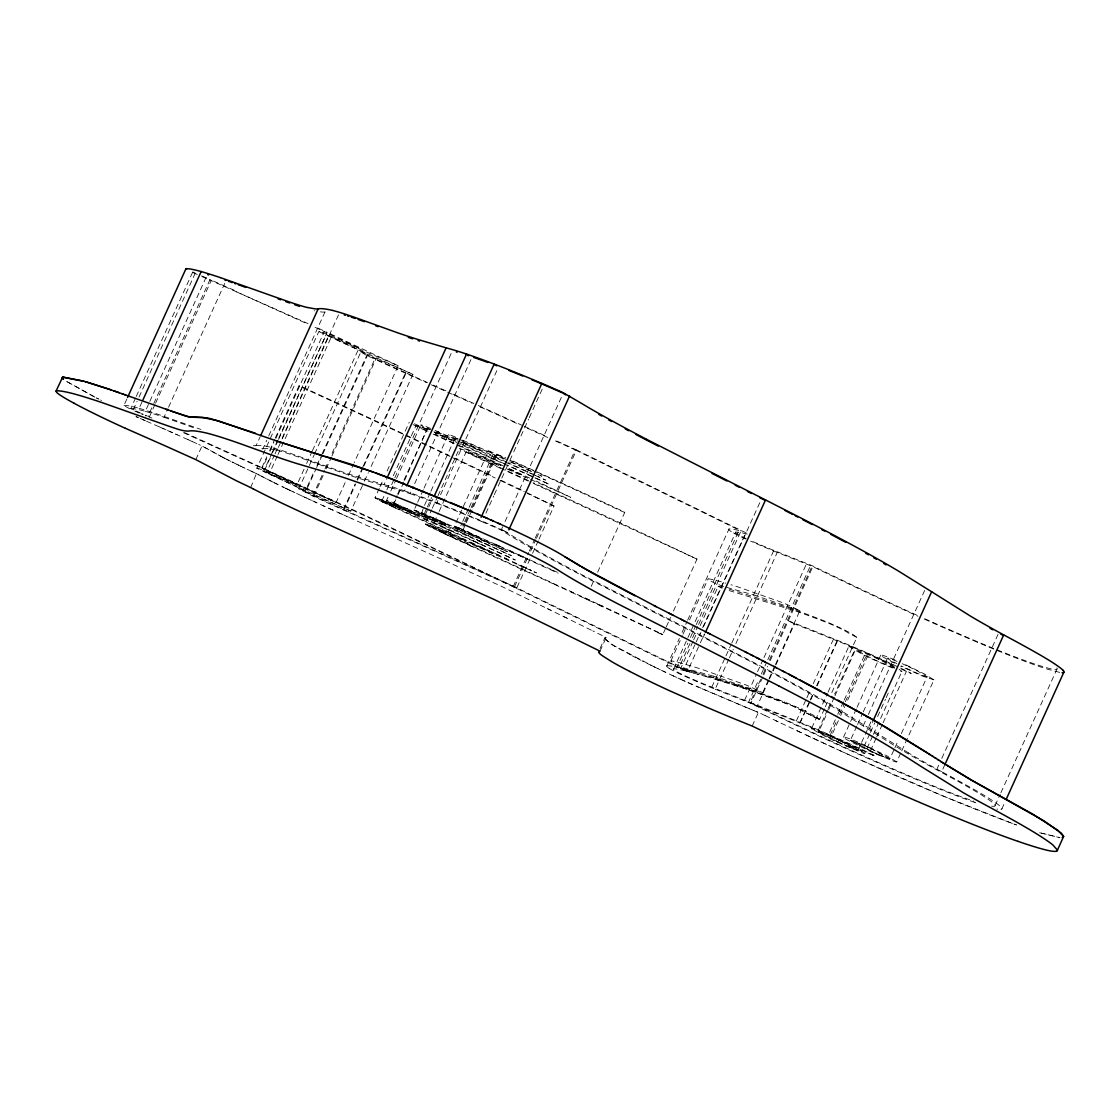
<?xml version="1.0" encoding="UTF-8"?>
<svg xmlns="http://www.w3.org/2000/svg" width="1120" height="1120" viewBox="0 0 1120 1120"><rect width="100%" height="100%" fill="white"/><g stroke="black" fill="none" stroke-linecap="round" stroke-linejoin="round"><path stroke-width="0.75" stroke-dasharray="5 3.75" d="M313.04 473.914L305.284 491.008L256.788 468.23L318.878 331.408A15.736 1.036 24.4 0 1 319.48 331.436L320.488 331.73M870.73 748.44L889.798 758.884L894.194 749.35M856.842 726.054L850.388 740.418L877.52 754.264M458.234 528.836L454.314 526.414L488.586 450.842L505.932 457.898M445.564 534.282L433.72 528.696A11.69 0.77 24.4 0 1 430.934 527.366L425.166 524.006L431.592 509.838M438.018 495.684L459.438 448.462L465.094 450.352A45.052 2.982 24.4 0 1 470.162 452.41L476.658 455.112A57.372 3.808 24.4 0 1 480.424 456.75L500.878 465.752M872.648 735.966L864.752 753.48A14.938 0.994 24.4 0 1 863.128 753.172L834.876 741.132A44.128 2.926 24.4 0 1 825.958 736.834L811.496 728.616L827.344 693.7M899.094 669.214L901.978 671.412A14.938 0.994 24.4 0 1 900.354 671.104L899.332 670.782M419.902 513.534L414.064 510.188L416.92 503.832M424.06 488.082L448.336 434.574L450.772 435.204A12.978 0.854 24.4 0 1 452.606 435.904L458.332 438.256M597.618 572.236L624.75 512.428L622.37 511.07A121.002 8.022 24.4 0 0 603.862 502.376A451.92 29.946 24.4 0 0 529.69 468.594L510.104 459.774M599.998 651.168L606.2 637.49L604.772 638.106L605.612 639.59L614.124 645.75L655.242 667.38M126.826 399.084L123.914 405.538L129.92 408.884A13.804 0.91 24.4 0 0 132.566 410.116M140.602 413.098L130.774 408.618L135.59 397.936M136.276 396.41L192.808 271.796A199.416 13.216 24.4 0 1 194.614 271.852M133.238 409.878L137.116 401.324M139.048 397.054L195.286 273.098L197.12 273.896M123.998 405.426A207.326 13.734 24.4 0 1 139.132 408.338L142.996 399.784M130.76 408.576A199.416 13.216 24.4 0 1 145.306 411.362L149.184 402.808M149.828 401.394L206.052 277.438M151.844 407.778L147.966 416.332L153.636 418.81M153.79 403.508L210.014 279.552L236.222 291.172M154.938 404.558L149.128 417.382L145.432 415.772M155.596 403.144L211.176 280.602L308.084 323.638M145.306 411.362L146.748 411.782A289.996 19.222 24.4 0 1 164.01 417.256L167.888 408.716M168.532 407.288L224.77 283.332M195.818 459.634L202.02 445.956L198.716 444.458M253.358 445.662A264.908 17.556 24.4 0 0 256.102 445.676L259.98 437.122M261.758 448.868A273.266 18.116 24.4 0 0 262.906 448.812L266.784 440.272M268.716 435.988L324.94 312.032A294.616 19.53 24.4 0 1 325.948 311.85M250.684 487.508L256.41 473.606M514.752 587.356L396.298 530.698A744.044 49.308 24.4 0 0 264.936 469.56L261.772 467.866L266.784 456.792M269.64 450.506L274.666 439.432M275.366 437.878L298.998 385.77L302.68 387.184A751.422 49.798 24.4 0 1 435.358 448.938L449.162 455.476M304.038 469.224L296.926 484.904L273.07 473.62A70.266 4.662 24.4 0 1 266.14 470.274A30.016 1.988 24.4 0 1 262.262 468.342L267.456 456.946M270.032 451.248L273.91 442.708M275.856 438.424L324.324 331.576L312.494 326.186M362.502 485.492L350.868 511.126L289.156 483.168A326.396 21.63 24.4 0 1 280.56 479.234L263.648 471.352L271.922 453.124M272.048 452.83L277.788 440.188M278.81 437.92L326.298 334.642L398.174 365.75L354.228 462.63M256.788 468.23L256.844 468.188A15.736 1.036 24.4 0 1 257.432 468.216L258.454 468.51A12.334 0.812 24.4 0 1 264.348 470.806L270.284 457.688M272.748 452.284L277.928 440.888M278.572 439.46L327.152 332.318L315.028 326.788M263.718 471.282L266.63 472.346L274.386 455.252M275.03 453.824L278.264 446.712M282.142 438.158L328.678 335.566M262.906 448.812A294.616 19.53 24.4 0 1 277.074 450.296L280.952 441.756M282.24 438.9L338.478 314.944M277.34 455.952L269.584 473.046L267.274 472.052A32.998 2.184 24.4 0 0 264.348 470.806M277.984 454.524L331.632 336.266M306.614 463.526L311.794 452.13M312.438 450.702L358.974 348.124L335.118 336.84A70.266 4.662 24.4 0 1 328.188 333.494A30.016 1.988 24.4 0 1 324.31 331.562M689.92 643.552L678.93 667.772L513.184 586.684L343.882 510.146A160.566 10.64 24.4 0 1 312.704 495.964L298.76 488.838L314.272 454.636M314.622 453.88L360.808 352.058L365.806 354.942M316.918 465.36L320.782 456.806M322.084 453.964L367.318 354.228L319.018 331.688M706.706 676.746L687.428 671.342L514.5 586.726L343.546 509.446A152.712 10.122 24.4 0 1 313.838 495.936L305.606 491.89L315.938 469.084M316.638 467.572L322.154 455.406M322.84 453.894L367.654 355.11L389.606 364.21A232.512 15.414 24.4 0 1 400.918 369.096L412.916 374.36L370.902 466.97M312.704 495.964L324.338 470.316M324.982 468.902L328.216 461.776M332.094 453.222L374.752 359.184L366.128 355.096M313.838 495.936L323.526 474.572M326.116 468.86L331.282 457.464M331.926 456.05L375.872 359.156L367.654 355.11M271.292 474.348L336.126 502.516L345.828 481.152M348.404 475.454L353.584 464.058M343.546 509.446L355.18 483.798M357.112 479.528L362.278 468.132M362.936 466.704L405.58 372.666L427.56 382.578M343.882 510.146L355.516 484.498M357.462 480.228L363.272 467.404M363.916 465.976L405.93 373.366L426.496 382.634M364.448 481.208L368.326 472.668M379.26 488.334L374.976 497.826L381.206 501.382M379.974 486.766L383.544 478.898M387.114 471.016L409.248 422.226M256.088 445.676A301.532 19.978 24.4 0 1 270.62 447.202L276.122 448.728A167.832 11.116 24.4 0 1 298.886 456.372L336.196 469.798A324.758 21.518 24.4 0 0 357.686 476.812L384.062 484.61L387.94 476.056M389.704 504.854L381.836 500.92L386.12 491.47M386.834 489.902L390.404 482.034M393.26 475.734L416.108 425.376L421.358 427.28A74.172 4.914 24.4 0 1 429.254 430.654M277.074 450.296L282.226 451.738A160.062 10.612 24.4 0 1 303.996 459.046L341.698 472.612A332.22 22.022 24.4 0 0 363.692 479.794L390.306 487.648L394.184 479.094M394.828 477.68L452.354 350.868M387.968 497.308L386.54 500.444A12.992 0.868 24.4 0 1 393.834 502.95L394.856 503.384M390.824 491.008L395.822 479.99M396.536 478.422L420.812 424.9M411.418 512.218L393.358 503.636L396.914 495.74M397.628 494.158L401.198 486.29M404.054 479.99L427.616 428.05L429.646 428.652M402.024 507.878L393.876 503.972L397.446 496.104M398.16 494.536L403.872 481.95M404.586 480.368L427.63 428.092M384.062 484.61L390.698 486.472A258.356 17.122 24.4 0 1 404.488 490.826L407.078 485.128M390.306 487.648L396.802 489.482A249.452 16.534 24.4 0 1 410.116 493.682L413.35 486.556M414.652 483.7L471.52 358.33M417.634 502.25L423.346 489.664M468.818 536.018L421.512 513.646L423.78 506.94M424.494 505.358L430.206 492.772M430.92 491.19L455.196 437.682L458.052 438.774M445.466 525.154L423.78 514.836L426.636 508.536M427.35 506.954L431.634 497.518M423.78 514.836L420.924 513.226L425.208 514.864L428.064 508.564M428.778 506.996L432.348 499.128M404.488 490.826A217.434 14.406 24.4 0 1 432.124 500.822L433.412 497.966M432.306 508.27L437.304 497.252M410.116 493.682A209.118 13.86 24.4 0 1 436.688 503.286L439.264 497.588M440.566 494.746L498.078 367.934M442.89 532.462L432.012 527.128L438.438 512.96M439.152 511.392L466.284 451.584L500.948 466.34M438.914 520.282L459.172 529.326L462.028 523.026M462.742 521.458L468.454 508.872M469.168 507.29L493.444 453.782A18.97 1.26 24.4 0 1 492.198 453.124A15.904 1.05 24.4 0 1 490.77 452.34L489.09 451.318A11.116 0.742 24.4 0 1 488.642 450.954L488.586 450.87M489.16 543.158L461.16 529.494L464.016 523.194M464.73 521.626L470.442 509.04M471.156 507.458L495.432 453.95L503.552 457.394M504.014 550.116L461.16 529.494L462.098 529.816L464.954 523.516M465.668 521.948L469.238 514.08M472.094 507.78L496.37 454.272M462.756 530.46L465.612 524.16M466.326 522.592L497.028 454.916L495.432 453.95M436.688 503.286A142.366 9.436 24.4 0 1 482.062 521.71L483.35 518.854M485.94 513.156L493.696 496.062M494.34 494.634L497.574 487.508M498.218 486.08L509.208 461.86M509.852 460.432L513.086 453.32M513.73 451.892L528.598 419.118M529.242 417.69L542.808 387.772M991.62 806.162A116.27 7.7 24.4 0 0 993.832 803.67A173.264 11.48 24.4 0 0 969.374 787.752A345.618 22.904 24.4 0 0 936.628 769.776A308.21 20.426 24.4 0 1 896.126 746.648L830.872 705.684A362.404 24.024 24.4 0 0 789.572 682.262A507.5 33.628 24.4 0 0 740.614 656.376L597.548 583.548A330.33 21.896 24.4 0 1 525.224 544.642A317.772 21.056 24.4 0 1 501.186 530.054L503.762 524.356M505.064 521.5L561.932 396.116M513.184 586.684L528.696 552.496M529.34 551.068L534.52 539.672M535.164 538.244L575.232 449.904L552.986 439.866M514.5 586.726L528.066 556.808M530.656 551.11L535.822 539.714M536.466 538.286L576.548 449.96L553.42 439.502M184.562 432.614L265.454 469.252A751.422 49.798 24.4 0 1 398.132 530.992L516.698 588.056L531.86 554.904M532.574 553.322L538.3 540.694M539.014 539.112L554.05 505.974L527.282 492.856M591.192 586.404L594.762 578.536M600.04 648.508L604.856 637.868L606.2 637.49L592.816 630.896M665.602 628.348L662.746 634.634L661.626 633.92M666.316 626.766L670.6 617.33M673.456 611.03L697.018 559.09L632.786 528.724A634.144 42.028 24.4 0 0 605.864 516.194L533.036 482.72M666.946 665.784L679.35 638.428M682.108 632.352L686.938 621.712M687.624 620.2L728.98 529.004A166.936 11.06 24.4 0 1 738.92 530.53L740.978 530.992L698.32 625.03M670.88 660.968L682.332 635.712M683.046 634.144L686.63 626.248M689.486 619.934L708.106 578.9M673.456 669.466L735.756 532.154A158.886 10.528 24.4 0 1 745.332 533.624L747.502 534.114M666.96 665.798A166.936 11.06 24.4 0 1 676.886 667.31L687.848 643.09M690.438 637.392L695.604 625.982M696.262 624.568L738.906 530.53M692.51 637.854L697.676 626.458M692.986 641.424L680.82 668.248L683.816 669.886M693.7 639.842L697.284 631.96M700.14 625.646L718.284 586.194A442.526 29.33 24.4 0 1 722.568 587.3M873.04 754.88L873.95 755.524L871.99 754.348A82.18 5.446 24.4 0 0 830.228 735.028A99.75 6.608 24.4 0 0 796.376 720.874A461.958 30.618 24.4 0 0 750.19 702.492L711.76 687.176A64.61 4.284 24.4 0 1 686.014 676.242A11.256 0.742 24.4 0 1 675.71 671.132A30.128 2.002 24.4 0 1 673.708 668.934A158.886 10.528 24.4 0 1 683.284 670.39L694.918 644.756M696.22 641.9L700.098 633.346M702.674 627.648L745.332 533.624M699.58 635.376L700.868 632.52M703.458 626.822L760.34 501.452M683.284 670.39L687.428 671.342L699.062 645.694M700.35 642.838L704.228 634.298M703.5 636.692L704.788 633.85M711.76 687.176L725.326 657.258M725.984 655.83L731.15 644.434M731.794 643.006L773.808 550.396L812.224 565.712A396.886 26.306 24.4 0 0 881.776 599.032A185.038 12.264 24.4 0 0 918.372 615.874M669.172 668.36A19.348 1.288 24.4 0 0 686.658 677.082A72.45 4.802 24.4 0 0 715.162 689.178L728.77 659.274M729.414 657.86L733.292 649.306M735.882 643.608L777.252 552.426L812.868 566.622A405.034 26.838 24.4 0 0 880.222 598.864L886.648 601.86A193.62 12.838 24.4 0 0 917.98 616.238M744.576 700.266L756.21 674.618M757.512 671.762L762.678 660.366M763.966 657.524L806.624 563.486M715.204 689.206L748.426 702.45L758.772 679.658M761.348 673.96L766.528 662.564M767.816 659.708L810.474 565.67M760.648 679.406L750.19 702.492L748.86 702.142L754.348 704.802A454.426 30.114 24.4 0 1 799.792 722.89L799.96 722.96M762.986 674.282L766.472 666.582M769.384 660.17L812.224 565.712M748.426 702.45L750.82 703.402L762.454 677.754M763.742 674.912L767.62 666.358M770.21 660.66L812.868 566.622M713.216 676.088A175.126 11.606 24.4 0 1 718.872 677.852L762.664 692.72L768.39 680.092M769.104 678.51L774.83 665.896M775.544 664.314L799.89 610.652L788.55 605.234A23.814 1.582 24.4 0 0 782.922 602.784L737.394 586.726A659.96 43.736 24.4 0 0 731.01 584.752M768.908 680.302L757.274 705.95L750.19 702.492A396.886 26.306 24.4 0 0 819.728 735.812A185.038 12.264 24.4 0 0 918.876 779.94A129.542 8.582 24.4 0 0 969.514 799.694A150.234 9.954 24.4 0 0 974.078 801.248M769.482 679.014L775.306 666.19M775.88 664.916L794.5 623.882A454.426 30.114 24.4 0 1 837.018 640.822L837.27 640.92M752.192 726.054L758.394 712.376L766.864 716.436M796.376 720.874L805.686 700.364M806.848 697.788L810.334 690.102M813.246 683.69L833.602 638.806A99.75 6.608 24.4 0 1 867.468 652.96A82.18 5.446 24.4 0 1 909.216 672.28L911.218 673.442L906.36 671.496A74.648 4.942 24.4 0 0 899.668 668.262M799.82 722.904L809.102 702.38M810.264 699.804L813.75 692.118M816.662 685.706L837.074 640.85M800.044 722.988L809.536 702.548M810.698 699.986L814.198 692.286M817.096 685.888L837.466 641.004A92.218 6.118 24.4 0 1 865.69 652.75L868.602 654.01A74.648 4.942 24.4 0 1 895.02 666.05M828.058 692.118L848.82 646.352L851.55 646.926A15.456 1.022 24.4 0 1 854.518 648.004L855.4 648.354L834.638 694.12M819.616 719.362L818.748 718.816L819.616 719.432L824.642 708.372M825.356 706.804L828.926 698.908M831.796 692.594L856.856 637.364L854.07 635.348A21.322 1.414 24.4 0 0 841.176 628.362A21.322 1.414 24.4 0 0 822.08 620.06A150.948 10.01 24.4 0 0 790.02 608.216L730.338 589.456A442.526 29.33 24.4 0 0 728.728 589.008M827.47 709.898L818.174 730.422L817.292 730.072A15.456 1.022 24.4 0 0 814.324 728.994L811.594 728.42M828.184 708.33L831.768 700.434M838.25 742.154L818.552 732.004L827.862 711.48M828.576 709.912L834.302 697.284M835.016 695.702L855.554 649.46L872.62 656.474M849.688 744.856A47.796 3.164 24.4 0 0 840.364 740.32L828.464 734.818L837.046 715.876M837.76 714.294L843.486 701.68M844.214 700.098L865.69 652.75L877.59 658.252A47.796 3.164 24.4 0 1 886.914 662.788L894.796 666.834M830.228 735.028L837.214 719.642M839.538 714.518L844.2 704.256M845.362 701.694L867.468 652.96M838.362 720.692L831.376 736.078A92.218 6.118 24.4 0 0 800.226 723.072L800.226 723.072M840.686 715.568L844.76 706.594M847.658 700.182L868.602 654.01M843.486 737.212L849.926 723.016M850.654 721.434L856.38 708.806M857.094 707.224L880.712 655.144M857.556 724.472L862.568 713.426M863.282 711.844L887.628 658.182M863.226 725.858L867.104 717.304M868.392 714.462L924.63 590.506M870.898 721.882L857.962 750.372M908.516 752.934L869.582 728.518L873.46 719.964M869.736 733.922L861.854 751.282L864.766 753.326M870.45 732.34L874.748 722.876M877.604 716.562L885.486 699.202M886.2 697.62L889.784 689.738M873.362 734.384L901.992 671.258M876.12 738.178L869.134 753.564L871.766 754.754M876.694 736.89L882.518 724.066M883.092 722.778L906.36 671.496M894.908 747.768L898.492 739.886M901.348 733.572L927.122 676.746L918.386 671.538A35.35 2.338 24.4 0 0 908.222 666.498M896.728 761.922L887.138 755.986L862.932 744.296A23.618 1.568 24.4 0 0 845.334 737.366A23.618 1.568 24.4 0 0 847.728 740.166L873.236 752.864L895.048 761.754L896.728 761.922L901.026 752.444M901.74 750.876L933.954 679.854L924.364 673.918L903.7 663.824M936.628 769.776L940.506 761.222M941.794 758.38L998.018 634.424M944.902 764.554L941.682 771.68A353.472 23.422 24.4 0 1 975.044 790.006A181.16 12.012 24.4 0 1 1000.58 806.624A125.286 8.302 24.4 0 1 1000.986 809.382M995.12 805.448L1000.174 794.318M1000.902 792.722L1057.168 668.668M1001.798 809.046L1005.396 801.094M604.856 637.868C610.638 646.296 622.692 649.698 631.204 655.284M876.456 753.788L850.36 740.32L865.214 745.864M385.91 503.062L381.836 500.92L388.052 503.244M848.82 646.352L863.184 654.766A44.128 2.926 24.4 0 0 872.102 659.064L895.048 669.172M430.542 518.686L414.05 510.16L421.694 512.806M360.822 351.974L367.318 354.228M298.774 488.754L305.284 491.008M381.836 500.92L393.988 505.764M393.876 503.972L430.388 519.582M889.798 758.884L871.5 748.804M933.954 679.854L922.922 676.27L900.634 666.148M680.834 668.234L686.084 669.578M696.934 559.104L529.704 481.74M850.402 740.25L868.126 747.208M434.056 528.29L432.012 527.128L440.902 530.628M458.01 527.534L454.328 526.386L457.926 528.668M414.12 510.09L420.112 512.148M856.716 637.35L847.406 632.478A13.79 0.91 24.4 0 0 839.006 627.9A13.79 0.91 24.4 0 0 826.42 622.44A143.85 9.534 24.4 0 0 795.606 611.058L725.998 589.61M454.454 526.358L459.228 528.024M393.442 503.58L414.386 512.498M624.75 512.428L620.312 510.664A113.792 7.546 24.4 0 0 602.91 502.502A444.85 29.484 24.4 0 0 529.9 469.238L510.272 460.39M553.98 506.002L527.226 493.416M799.89 610.652L756.098 595.784M1059.716 672.406L1047.746 669.242A157.738 10.458 24.4 0 1 1037.036 665.714A137.27 9.1 24.4 0 1 983.416 644.798L977.298 642.222M997.668 809.186L996.898 809.046M461.16 529.494L471.828 534.072M305.606 491.89L327.572 500.99A232.512 15.414 24.4 0 1 338.884 505.876L350.868 511.126M676.872 667.31L678.93 667.772M686.588 671.062L688.086 671.51M688.772 671.678L699.188 674.52M723.618 586.572L714.014 582.834A23.1 1.526 24.4 0 1 709.156 578.942A153.748 10.192 24.4 0 1 719.726 581.434L725.732 583.17M726.726 587.398L750.442 594.02A175.126 11.606 24.4 0 1 756.098 595.784M690.704 670.838L680.82 668.248L686.406 670.992M687.33 671.314L684.068 669.998M686.84 669.774L692.3 671.3M691.502 671.076L739.438 685.776M139.118 408.338L140.644 408.786A298.242 19.768 24.4 0 1 158.354 414.4L200.9 429.436M694.148 671.832L695.198 672.14M894.572 668.206L879.62 662.004A34.832 2.31 24.4 0 1 863.226 654.136L855.778 649.936M696.262 672.448L697.326 672.756M709.254 676.298L714.882 677.964M705.628 676.424L729.19 683.522M698.404 673.078L699.482 673.386M716.436 679.616L747.992 689.598M704.914 675.01L706.006 675.332M432.082 527.114L496.384 555.058M713.216 676.088L683.452 667.856L676.788 664.902A23.1 1.526 24.4 0 1 671.93 661.01A153.748 10.192 24.4 0 1 682.486 663.502L690.984 665.98A659.96 43.736 24.4 0 1 700.168 668.794L745.696 684.852A23.814 1.582 24.4 0 1 751.324 687.302L762.664 692.72M716.058 678.328L717.248 678.692M1039.612 832.748L1059.926 837.662L1038.226 832.314M718.438 679.056L727.118 681.786M731.696 684.306L732.956 684.712M734.258 685.118L735.56 685.538M728.406 682.192L729.694 682.598M736.89 685.958L738.234 686.392M731.052 683.046L732.424 683.48M420.924 513.226L472.85 536.046M733.81 683.928L735.196 684.39M739.578 686.826L740.95 687.274M736.596 684.852L784.854 702.128A21.322 1.414 24.4 0 1 803.95 710.43A21.322 1.414 24.4 0 1 816.844 717.416L818.832 718.872L817.824 718.172M742.336 687.722L756.854 692.608M740.866 686.252L743.778 687.232M745.248 687.722L749.742 689.248M749.434 690.088L793.352 706.174L814.772 717.458M758.38 693.126L792.428 705.796L810.964 715.148M751.268 689.766L784.854 702.128M164.01 417.256L196.196 428.624M1014.496 824.236L1016.526 824.964C941.248 797.216 868.154 763.896 795.466 730.016M1012.424 823.494L944.188 796.46L856.422 758.17M428.428 524.958L425.404 523.978L431.746 526.26M428.652 525.042L429.352 525.308M379.974 499.31L375.2 497.714L382.676 500.402M429.59 525.406L432.362 526.512M414.246 423.752L418.796 425.614A82.488 5.474 24.4 0 1 429.828 430.332M380.184 499.394L381.388 499.87M515.074 587.482L516.53 588.014L513.604 586.866M756.224 711.508L757.68 712.096M458.206 527.604L460.53 528.57M432.054 526.386L432.992 526.764M753.97 710.598L748.426 708.358M753.2 710.29L761.208 713.734M432.67 526.638L433.622 527.016M433.3 526.89L435.554 527.814M872.088 754.88L873.978 755.524L870.352 754.124M746.774 707.686L696.038 686.196M749.252 708.694L688.212 682.71M381.64 499.982L383.726 500.836M436.492 528.206L439.824 529.578M421.05 512.54L429.1 515.97M393.834 502.95L395.696 503.734M435.232 527.674L436.702 528.29M441.504 530.88L458.948 538.454M439.376 529.396L445.046 531.818M459.452 528.108L551.138 569.422M383.46 500.724L389.984 503.482M422.338 513.072L430.57 516.6M385.602 501.62L386.694 502.082M264.18 468.692L261.828 467.838L336.126 502.516M395.052 503.468L396.116 503.916M389.032 503.65L398.006 507.514M266.63 472.346L296.926 484.904M849.184 747.068L857.92 750.372L841.106 743.47M462.098 529.816L558.208 573.23M387.786 502.544L392.21 504.434M848.792 746.9L818.552 732.004M430.612 428.47L428.106 427.406A12.992 0.868 24.4 0 0 420.77 425.026A11.298 0.756 24.4 0 0 426.594 428.316M461.734 529.074L462.728 529.508M395.906 503.832L397.81 504.644M391.09 503.958L396.69 506.38M459.466 439.32L503.86 459.018M425.208 514.864L449.148 525.378M394.982 506.198L400.036 508.396M828.464 734.818L831.376 736.078A74.648 4.942 24.4 0 1 869.134 753.564L870.044 753.998M358.974 348.124L329.322 335.272A32.998 2.184 24.4 0 0 326.396 334.026A12.334 0.812 24.4 0 0 320.516 331.744M462.644 440.104L493.444 453.782M397.208 504.392L403.284 507.038M394.436 505.4L417.074 515.396L414.442 514.178M444.78 531.692L445.872 532.168M826.392 734.454L818.328 731.528L828.968 735.588M429.828 516.278L440.468 520.968M445.592 532.056L452.508 535.08M201.726 275.912L210.014 279.552M197.33 274.554L194.614 273.336A13.804 0.91 24.4 0 1 191.968 272.104L190.834 271.558M201.95 276.57L211.176 280.602M435.106 430.416L458.346 440.678M432.04 517.244L433.524 517.902M397.81 506.87L400.078 507.864M399.028 507.948L431.242 522.256M141.526 413.504L143.36 414.316M145.208 415.114L147.056 415.926M139.286 413.084L132.958 410.298M141.75 414.162L142.674 414.554M142.422 419.454L145.516 420.798M146.468 421.218L162.96 428.442M159.53 426.93L189.084 440.118M879.214 755.006L889.728 758.884L877.94 754.446M436.828 431.732L455.924 440.174M402.668 506.772L406.336 508.396M405.734 508.116L407.82 509.04M451.752 534.744L462.938 539.672M140.28 418.502L144.564 420.392M878.794 754.824L877.1 754.068M457.38 440.818L502.152 460.698M508.2 468.986L522.886 475.51L506.982 468.104M467.488 531.594L468.874 532.21M435.806 518.91L437.36 519.596M406.952 508.662L446.376 526.134L444.388 525.21M461.118 538.874L477.596 546.168M461.524 442.092L480.648 450.59L462.14 441.868M507.136 469.07L529.004 478.772M530.572 479.472L570.724 497.336A295.064 19.558 24.4 0 0 536.046 481.04M722.148 588.308L718.116 586.278M443.576 522.354L445.13 523.04M421.974 515.858L511.322 555.618L452.928 528.64M475.762 545.356L488.614 551.054L478.632 546.42M488.46 551.53L524.524 567.574M163.926 428.876L166.096 429.842M692.524 684.642L670.992 674.842M505.134 462.042L532.154 474.082M535.178 475.412L545.594 480.074L538.076 476.602M424.2 519.12L452.326 531.664M518.42 564.858L536.452 572.894L529.228 569.464M138.852 417.858L135.968 416.584L138.124 417.55M169.89 431.522L172.718 432.782M343.924 515.102L352.114 518.784M236.558 291.872L308.098 324.198M500.066 546.224L494.284 543.634M474.558 535.29L480.312 537.88M495.642 544.782L500.276 546.868M445.298 528.528L480.382 544.25M183.456 432.67L263.69 468.972M175.714 434.126L177.282 434.826M338.492 512.666L346.626 516.306M826.868 734.104L861.854 751.282L851.83 745.934M830.452 736.26L816.34 729.708L811.734 728.994M457.618 528.626L459.172 529.326M456.904 528.85L487.732 542.78M473.382 541.1L515.298 560.014L434.392 522.83M187.53 439.418L193.83 442.26M192.234 441.546L200.368 445.2M341.208 513.884L327.67 507.766M349.37 517.538L500.752 585.998L550.41 610.092M829.332 735.756L834.946 738.332M398.174 365.75L327.152 332.318M433.314 385.168L446.25 391.02M453.39 394.24L476.728 404.796M478.324 405.524L522.76 425.628M524.3 426.328L547.596 436.87M431.382 384.846L446.04 391.468M447.664 392.21L471.954 403.186M480.046 406.84L518.966 424.452M547.75 437.5L524.202 426.832M510.118 461.846L532.546 472.01M509.348 550.41L514.01 552.51M509.544 551.04L514.164 553.126M333.074 510.216L322.266 505.316M683.886 680.764L685.328 681.422M504.112 530.88L501.13 529.48A69.706 4.62 24.4 0 0 479.808 520.17A150.178 9.954 24.4 0 0 432.138 500.822M518.658 554.61L523.306 556.724M518.77 555.212L523.362 557.298M480.55 539.518L507.402 551.712L500.444 548.45M852.026 756.182L838.866 750.204M682.444 680.12L675.262 676.83M538.034 474.516L541.66 476.168L537.488 474.208M865.452 745.976L869.176 747.698M830.816 736.428L837.634 739.592M324.968 506.548L294.574 492.52M532.126 476.448L506.94 464.884M534.926 477.736L549.57 484.456A1064.448 70.546 24.4 0 0 437.36 434.182A74.172 4.914 24.4 0 0 435.33 433.286M454.384 443.31L434.686 434.266M458.934 445.396L505.554 466.886M453.67 443.534L430.864 433.062M456.694 444.934L503.062 466.284M528.444 480.606L505.498 470.078M528.262 481.082L502.166 469.098M314.202 501.62L316.89 502.852M535.052 475.216L508.158 462.798M460.782 443.646L505.442 464.198M529.704 478.1L506.772 467.46M503.972 469.378L490.252 463.036A171.248 11.354 24.4 0 1 469.56 453.32L466.284 451.584M501.634 529.704L503.146 530.418M552.692 570.136L560.378 573.678M476.798 539.7L491.722 546.588M407.302 510.314L441.868 526.274M450.408 532.784L394.996 507.318M446.628 531.048L482.146 547.498M486.962 549.738L499.212 555.394M463.596 542.108L471.226 545.622M469.336 545.314L555.996 585.088M472.234 546.644L449.554 536.158M264.936 469.56L263.956 469.098M308.854 499.156L311.528 500.388M834.498 748.188L804.16 734.118M506.702 462.126L462.434 441.406M456.05 441.476L433.412 430.99M500.724 468.426L489.188 463.092A178.794 11.844 24.4 0 1 467.992 453.152A11.69 0.77 24.4 0 1 459.452 448.546L459.452 448.546M413.63 513.24L421.778 517.02M407.862 511.126L397.838 506.492M406.952 510.706L412.986 513.506M491.792 551.978L494.214 553.084M462.938 539.112L394.646 507.71M395.304 508.018L392.084 506.52M554.316 584.318L572.768 592.844M658.56 633.01L662.69 634.648L599.396 605.234M306.194 497.938L303.534 496.706A80.528 5.334 24.4 0 1 301.56 495.782M433.93 431.788L451.346 439.852L436.618 433.314A82.488 5.474 24.4 0 0 434.35 432.306M399.658 507.332L401.478 508.172M409.682 511.966L410.592 512.386M412.692 513.366L414.736 514.318M479.738 546.378L489.384 550.858M496.636 554.204L506.87 558.964M393.218 506.492L395.584 507.598M461.006 538.216L472.71 543.662M589.582 600.11L448.056 534.898M571.088 592.074L586.11 599.046M454.916 538.65L457.786 539.98M673.834 676.172L652.75 666.162M194.572 272.776L192.836 271.866M395.808 505.526L398.748 506.912M504.322 557.774L524.342 567.154M393.806 506.772L390.278 505.12M470.75 542.738L480.62 547.344M392.714 506.814L389.536 505.33M585.102 598.01L602.966 606.354M589.442 600.6L601.048 606.018M584.444 598.276L591.094 601.37M446.894 534.912L450.898 536.774M256.648 473.718L252.392 471.73M531.72 471.492L509.838 461.188M445.382 525.672L429.87 518.378M439.404 522.872L441.392 523.81M396.62 505.918L395.01 505.148M389.116 504.574L390.866 505.4M382.648 502.096L390.166 505.624M598.528 604.268L661.43 633.822M441.602 531.86L449.372 535.5M445.466 533.68L446.754 534.282M444.234 533.666L448.224 535.528M251.09 471.128L253.036 472.038M438.956 531.174L441.588 532.42M868.392 747.334L871.248 748.678M835.842 738.752L840.448 740.936M251.734 471.422L244.678 468.09M294.91 492.674L292.95 491.764M293.286 491.918L290.066 490.392M801.262 732.746L764.036 715.078M521.878 565.992L531.65 570.612M662.956 671.076L665.588 672.308M429.674 429.8L426.58 428.302M393.442 504.406L395.402 505.344M289.1 489.93L290.542 490.616M454.65 458.094L493.822 476.784M449.974 456.442L433.524 448.63A744.044 49.308 24.4 0 0 302.162 387.492L299.012 385.826M452.704 457.744L495.194 478.016M394.604 504.966L386.596 500.668L393.05 504.224M660.086 633.164L662.648 634.508M383.642 502.558L375.074 497.952M838.082 739.802L843.206 742.266M775.376 720.496L778.232 721.854M240.562 466.13L245.308 468.398M289.576 490.168L285.782 488.348M288.624 489.706L286.72 488.796M501.046 480.256L526.106 492.296M499.968 480.312L523.684 491.708M814.996 717.57L819.462 719.418L811.104 715.26M242.788 467.18L244.048 467.796M657.79 668.598L660.366 669.83M240.94 466.298L234.066 462.98M286.258 488.572L276.892 484.036M424.578 515.83L425.88 516.46M382.41 501.97L381.444 501.508M840.91 741.16L858.018 750.288L843.654 742.49M238 464.898L238.728 465.248M282.296 486.668L283.682 487.34M576.548 449.96L747.096 533.386M575.232 449.904L740.978 530.992M431.074 429.884L428.148 428.428M505.96 459.34L497.028 454.916M794.5 623.882L787.416 620.424A461.958 30.618 24.4 0 1 833.602 638.806M514.654 586.81L515.48 587.216M236.348 464.086L226.828 459.368M412.916 374.36L351.204 346.388A326.396 21.63 24.4 0 1 342.594 342.454L325.682 334.572M547.176 608.524L566.552 617.988M563.318 616.406L594.468 631.708M651.504 665.56L644.952 662.326M275.576 483.392L277.564 484.358M100.674 400.036L101.542 400.47M456.932 439.348L450.716 436.184A11.34 0.756 24.4 0 1 448.406 434.728L448.322 434.616M504.084 530.866L519.512 540.19A316.232 20.958 24.4 0 0 583.646 575.638L737.506 654.066A429.254 28.448 24.4 0 1 745.038 657.958A515.074 34.132 24.4 0 1 794.71 684.222A370.342 24.542 24.4 0 1 836.92 708.148L869.582 728.518M871.99 754.348L872.83 754.768M232.4 462.154L233.506 462.7M274.274 482.748L276.234 483.714M258.804 474.852L274.918 483.07M98.14 398.79L96.474 397.964L98.98 399.21M420.196 513.688L421.414 514.29M430.934 527.366L425.194 524.09M230.748 461.328L229.11 460.516M273.63 482.426L259.462 475.202M642.292 660.996L643.608 661.654M227.64 459.774L228.578 460.25M94.878 397.166L65.422 380.786L95.676 397.558M227.234 459.578L224.434 458.164M894.53 663.124L884.954 658.098A23.618 1.568 24.4 0 1 897.4 661.01M640.99 660.338L637.168 658.392M223.65 457.772L224.826 458.36M222.866 457.38L224.042 457.968M222.488 457.184L202.02 445.956L223.258 457.576M413.056 424.62L420.686 428.316A96.67 6.412 24.4 0 0 428.274 431.872M635.936 657.762L632.352 655.9M505.806 531.734L507.346 532.588M258.972 474.936L258.16 474.516M258.65 474.768L256.9 473.83M515.704 587.342L516.768 587.972M455.196 437.682L458.052 439.278M894.53 667.66L889.49 664.79A37.674 2.492 24.4 0 0 873.502 656.894M816.956 717.5L817.698 718.074M416.108 425.376L422.24 428.484A89.782 5.95 24.4 0 0 428.078 431.214M482.062 521.71A61.614 4.088 24.4 0 1 501.186 530.054M941.598 771.652A298.368 19.768 24.4 0 1 908.432 752.906M975.73 802.746A157.738 10.458 24.4 0 1 975.002 802.494M974.932 802.452A137.27 9.1 24.4 0 1 921.368 781.578L915.25 779.002A193.62 12.838 24.4 0 1 824.6 738.64L818.174 735.644A405.034 26.838 24.4 0 1 750.82 703.402M669.298 668.416A38.192 2.534 24.4 0 1 667.03 665.826M927.108 676.662A13.832 0.91 24.4 0 1 926.128 676.676L921.298 674.982A16.03 1.064 24.4 0 1 913.696 671.706L904.582 667.464A38.878 2.576 24.4 0 1 901.39 665.91M902.202 663.684A21.966 1.456 24.4 0 1 908.194 666.484M897.092 661.444A16.114 1.064 24.4 0 0 890.54 660.296L895.202 662.788A38.878 2.576 24.4 0 0 896.826 663.628M405.93 373.366A160.566 10.64 24.4 0 1 374.752 359.184M977.284 642.208A193.62 12.838 24.4 0 1 923.23 618.604M777.21 552.398A72.45 4.802 24.4 0 1 750.596 541.142M731.332 531.636A38.192 2.534 24.4 0 1 729.064 529.046M745.878 539.028A19.348 1.288 24.4 0 1 731.206 531.58M735.756 532.154A30.128 2.002 24.4 0 0 737.744 534.352A11.256 0.742 24.4 0 0 746.144 538.608M773.808 550.396A64.61 4.284 24.4 0 1 751.45 540.96M924.672 618.716A185.038 12.264 24.4 0 0 980.924 643.174A129.542 8.582 24.4 0 0 1031.562 662.914A150.234 9.954 24.4 0 0 1044.918 667.24L1049.314 668.458A116.27 7.7 24.4 0 0 1057.028 669.2M1056.79 667.898A116.27 7.7 24.4 0 1 1057.042 668.318M324.94 312.032A273.266 18.116 24.4 0 1 320.376 311.85M314.832 310.856A143.766 9.534 24.4 0 1 314.328 310.744M405.58 372.666A152.712 10.122 24.4 0 1 375.872 359.156"/><path stroke-width="1.5" d="M62.202 377.552L63.448 379.26L62.58 377.23A75.264 4.984 24.4 0 1 63.098 377.16L85.26 381.626M62.58 377.23L56.056 391.09L56.602 392.322A80.206 5.32 24.4 0 0 61.292 395.85A75.208 4.984 24.4 0 0 70.294 401.184L74.13 403.284M1057.182 850.738L1063.622 836.444L1057.742 830.214L1032.514 813.974L971.922 780.402L942.55 762.58M127.554 397.488L185.99 268.66A207.326 13.734 24.4 0 1 201.18 271.558L202.692 272.006A298.242 19.768 24.4 0 1 220.402 277.62M142.996 399.784L201.166 271.558M260.624 435.708L318.15 308.896A301.532 19.978 24.4 0 1 332.668 310.436M387.94 476.056L446.11 347.83L452.746 349.692A258.356 17.122 24.4 0 1 466.536 354.046A217.434 14.406 24.4 0 1 494.172 364.042A150.178 9.954 24.4 0 1 541.856 383.39A69.706 4.62 24.4 0 1 563.164 392.7L581.56 403.41A316.232 20.958 24.4 0 0 645.694 438.858M407.078 485.128L466.536 354.046M434.056 496.552L494.172 364.042M481.096 517.314L541.842 383.39M508.83 529.872L569.59 395.934M705.432 632.422L765.548 499.912M873.46 719.964L931.63 591.738L898.968 571.382A370.342 24.542 24.4 0 0 856.758 547.442A515.074 34.132 24.4 0 0 807.086 521.178A429.254 28.448 24.4 0 0 799.554 517.286L645.596 438.816M945.56 763.126L1003.716 634.9A353.472 23.422 24.4 0 1 1037.092 653.226A181.16 12.012 24.4 0 1 1062.628 669.858M1006.124 799.498L1063.846 672.266M1062.166 837.606L1063.622 836.444L1061.494 833.308L1043.714 820.722L970.984 779.87L945.42 764.4M56.056 391.09L56.364 390.908A75.264 4.984 24.4 0 1 56.882 390.838L58.422 390.852A276.15 18.298 24.4 0 1 73.5 393.75L79.506 395.43A365.4 24.22 24.4 0 1 101.262 402.332L164.64 424.718A157.822 10.458 24.4 0 0 173.25 427.7L177.688 429.142A43.932 2.912 24.4 0 0 178.458 429.38L178.85 429.492A67.662 4.48 24.4 0 0 182.868 430.528A197.386 13.076 24.4 0 0 188.678 431.102A370.482 24.556 24.4 0 1 206.332 433.006L207.41 433.272A235.046 15.582 24.4 0 1 214.984 435.372A234.192 15.526 24.4 0 1 246.778 446.04L280.448 458.178A257.39 17.052 24.4 0 0 297.444 463.722L322.63 471.156A355.656 23.576 24.4 0 1 327.586 472.542A300.23 19.894 24.4 0 1 329.574 473.116A324.8 21.532 24.4 0 1 346.906 478.59L348.264 479.052A284.718 18.872 24.4 0 1 384.384 492.114L400.68 498.428A221.396 14.672 24.4 0 1 434.98 512.344L458.388 522.186A138.39 9.17 24.4 0 1 484.022 533.358L494.41 537.992A75.264 4.984 24.4 0 1 558.6 570.402A242.34 16.058 24.4 0 0 576.912 581.504L589.106 588.392A257.964 17.094 24.4 0 0 617.232 603.512L778.652 685.832M63.098 377.16L83.118 380.996A75.264 4.984 24.4 0 1 83.902 381.22M332.766 310.45L338.17 311.948A167.832 11.116 24.4 0 1 360.934 319.592L398.23 333.018A324.758 21.518 24.4 0 0 419.734 340.032L446.11 347.83M373.674 472.15L278.81 441.742M331.772 458.29L325.024 456.4M456.33 351.96L457.156 352.198M332.276 458.43L353.108 464.912A75.264 4.984 24.4 0 1 354.466 465.374L390.712 478.478M323.568 455.98L276.99 441.084M207.802 274.708L208.614 274.96M85.148 381.584L111.048 389.886M85.722 381.752L107.464 388.654A75.264 4.984 24.4 0 1 109.69 389.41L116.48 391.79M170.842 411.04L188.874 416.808L202.706 417.494L218.19 420.826L277.9 441.406M183.974 415.492C192.78 418.936 203.392 415.898 212.52 419.328A75.264 4.984 24.4 0 1 213.626 419.594L255.402 433.244M183.722 415.408L124.446 394.59M1018.038 841.358L1021.37 842.506A225.358 14.938 24.4 0 0 1041.04 848.68L1046.192 850.038A185.668 12.306 24.4 0 0 1051.652 851.116A196.966 13.048 24.4 0 0 1057.42 850.122L1052.94 844.998A251.734 16.688 24.4 0 0 1026.312 827.652L1019.9 823.942A423.668 28.084 24.4 0 0 981.078 802.62L968.59 795.704A205.8 13.636 24.4 0 1 962.962 792.498L920.57 766.15A890.218 58.996 24.4 0 0 885.178 744.086A441.112 29.232 24.4 0 0 834.876 715.568A582.946 38.64 24.4 0 0 778.666 685.846M220.626 277.704L280.392 298.844A220.206 14.588 24.4 0 0 299.012 305.144A134.554 8.918 24.4 0 0 306.446 307.3L315.042 308.854A264.908 17.556 24.4 0 0 318.15 308.896M228.452 281.316L229.67 281.75M113.778 390.838L119.168 392.728M230.888 282.17L232.106 282.604M234.57 283.458L235.816 283.906M117.824 392.252L123.144 394.128M238.294 284.774L239.54 285.222M240.786 285.656L242.032 286.104M121.828 393.666L125.748 395.052M165.886 409.29L168.364 410.172M243.278 286.538L245.784 287.434M278.208 298.928L280.7 299.81M375.676 325.766L378.112 326.648M375.984 472.99L445.732 500.556M391.398 478.744L472.164 511.77M450.324 502.474L487.634 518.518M477.288 513.982L479.864 515.116M482.44 516.236L492.828 520.828M490.224 519.68L500.612 524.314A75.264 4.984 24.4 0 1 564.802 556.724L592.13 572.95L634.956 595.812M498.022 523.152L500.612 524.314M125.454 428.316L162.358 444.612A268.156 17.766 24.4 0 1 171.08 448.504L195.818 459.634L236.572 480.858A95.018 6.3 24.4 0 0 246.834 485.716L253.26 488.88M712.068 473.494L726.838 480.97M680.834 619.22L684.782 621.222M708.008 632.968L747.642 653.072M710.136 634.046L654.038 605.57M735.196 485.198L739.298 487.27M747.432 491.4L751.478 493.444M759.584 497.56L764.26 499.94M744.688 651.56L753.508 656.054M750.582 654.556L759.346 659.036M668.962 613.186L673.232 615.356M785.092 510.538L792.708 514.458M762.244 660.506L776.496 667.842M756.434 657.538L765.128 661.99M656.18 606.662L581.798 567.07M629.734 671.44L640.108 676.676A82.096 5.446 24.4 0 0 647.78 680.442L650.314 681.66A88.956 5.894 24.4 0 0 669.06 690.508L707.196 707.434A140.952 9.338 24.4 0 0 739.718 721.014A261.31 17.318 24.4 0 0 750.75 725.48L752.192 726.054A476.462 31.57 24.4 0 0 797.958 747.796A261.24 17.318 24.4 0 0 938 810.152A204.568 13.552 24.4 0 0 1018.08 841.386M795.228 515.76L797.72 517.048M773.682 666.386L784.854 672.154M782.082 670.726L796.012 677.964M788.606 674.1L871.374 718.732L933.17 756.588M799.666 679.868L820.946 691.096M824.39 692.93L827.792 694.75M831.166 696.556L834.512 698.348M837.816 700.126L886.004 727.216L927.682 753.06M580.496 566.314L564.802 556.724M186.648 269.318L185.962 268.758M944.454 763.784L940.646 761.376M941.598 761.978L935.032 757.778M937.832 759.57L938.77 760.172M932.246 756L935.956 758.38M928.592 753.648L930.412 754.824M931.63 591.738L970.564 616.168A298.368 19.768 24.4 0 0 1003.646 634.872M629.748 671.44A89.558 5.936 24.4 0 1 612.108 661.906L602.28 655.69A109.844 7.28 24.4 0 1 598.598 652.064L599.998 651.168L560.35 631.666A815.962 54.082 24.4 0 0 534.464 619.024L494.536 599.676L340.424 529.984A228.298 15.134 24.4 0 1 297.332 510.384L288.372 506.198A84.56 5.6 24.4 0 1 253.162 488.838M125.44 428.33A78.162 5.18 24.4 0 1 74.088 403.27M1062.698 669.886A125.286 8.302 24.4 0 1 1062.11 672.644M1000.874 634.172A345.618 22.904 24.4 0 1 1003.058 635.348M992.866 629.818A308.21 20.426 24.4 0 1 990.024 628.264M865.774 553.266A362.404 24.024 24.4 0 1 868.476 554.778M873.754 557.746A362.404 24.024 24.4 0 1 876.316 559.216M883.736 563.486A362.404 24.024 24.4 0 1 886.116 564.872M802.662 519.596A507.5 33.628 24.4 0 1 812.21 524.566M821.618 529.494A507.5 33.628 24.4 0 1 824.712 531.118M830.844 534.366A507.5 33.628 24.4 0 1 845.796 542.346M565.768 394.912A317.772 21.056 24.4 0 1 563.22 393.274M658.322 446.11A330.33 21.896 24.4 0 1 635.936 434.504M628.782 430.724A330.33 21.896 24.4 0 1 625.268 428.848M611.688 421.526A330.33 21.896 24.4 0 1 608.776 419.944M601.72 416.038A330.33 21.896 24.4 0 1 598.976 414.512M508.844 370.426A142.366 9.436 24.4 0 1 522.76 376.012M531.678 379.694A142.366 9.436 24.4 0 1 544.11 384.93M545.258 385.406A61.614 4.088 24.4 0 1 562.03 392.728M473.592 357.392A209.118 13.86 24.4 0 1 487.858 362.46M494.984 365.106A209.118 13.86 24.4 0 1 496.846 365.792M467.656 355.432A249.452 16.534 24.4 0 1 468.538 355.712M419.468 341.054A332.22 22.022 24.4 0 1 418.152 340.634M412.65 338.828A332.22 22.022 24.4 0 1 408.296 337.372M344.274 314.958A160.062 10.612 24.4 0 1 345.324 315.266M347.578 315.952A160.062 10.612 24.4 0 1 348.754 316.33M351.232 317.128A160.062 10.612 24.4 0 1 355.25 318.472M358.134 319.452A160.062 10.612 24.4 0 1 364.378 321.664M224.84 280.084A289.996 19.222 24.4 0 1 226.058 280.49M299.488 306.334A227.724 15.092 24.4 0 1 294.756 304.752M289.688 303.002A227.724 15.092 24.4 0 1 285.67 301.574"/></g></svg>
